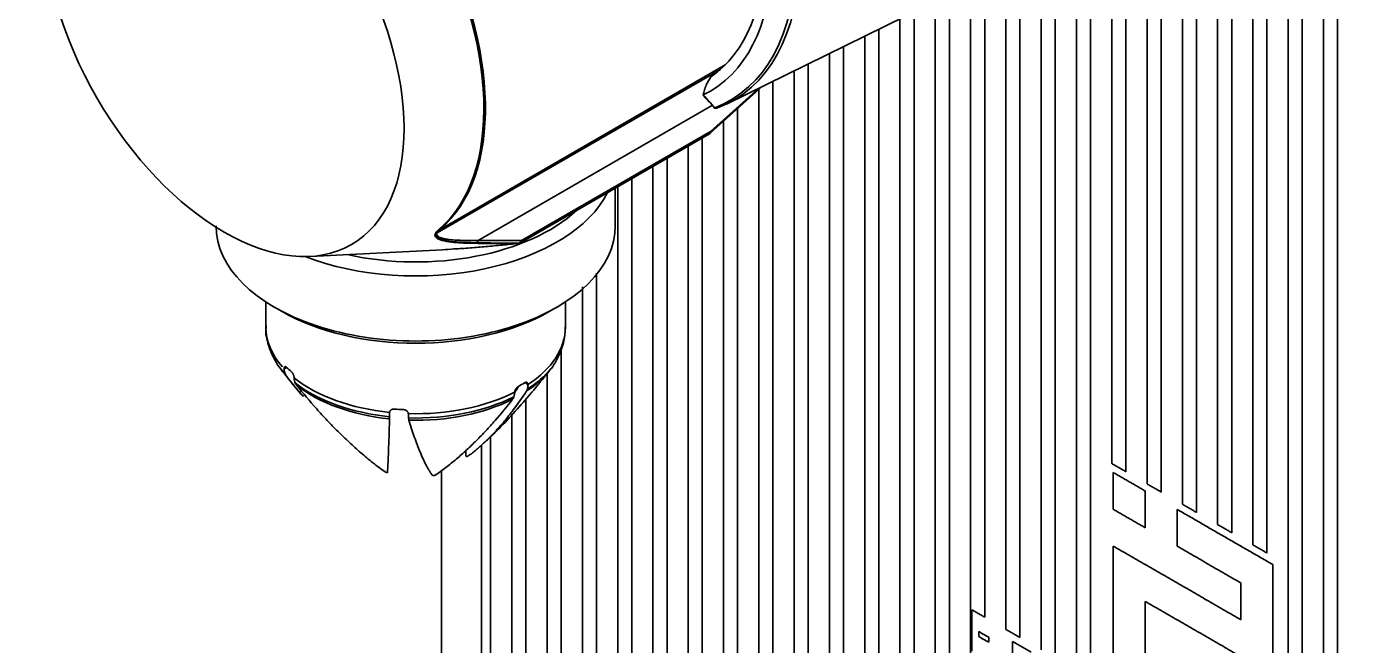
# Model space of a CAD drawing. Header units: millimetres. Extents: x 101 to 1819, y 134 to 1482.
# Drawn here: x 1205.4 to 1338.7, y 342.7 to 404.8 of the extents above; entities that cross this region are included whole.
import ezdxf

# ---------------------------------------------------------------- set-up
doc = ezdxf.new("R2010")
doc.units = ezdxf.units.MM
doc.layers.add('1', color=7, linetype='Continuous', lineweight=18)

msp = doc.modelspace()

# ---------------------------------------------------------------- linework, layer by layer
at = {"layer": '1', "color": 0, "linetype": 'Continuous', "lineweight": 35}
for p, q in [((1275.63, 397.02), (1338.67, 428.06)), ((1335.37, 426.44), (1335.37, 325.93)), ((1336.78, 427.13), (1336.78, 325.12)), ((1333.25, 425.39), (1333.25, 327.16)), ((1331.83, 424.69), (1331.83, 327.97)), ((1328.3, 422.95), (1328.3, 352.78)), ((1329.71, 423.65), (1329.71, 351.96)), ((1324.76, 421.21), (1324.76, 354.82)), ((1326.18, 421.91), (1326.18, 354)), ((1322.64, 420.17), (1322.64, 356.04)), ((1319.11, 418.43), (1319.11, 358.08)), ((1321.23, 419.47), (1321.23, 356.86)), ((1317.69, 417.73), (1317.69, 358.9)), ((1314.16, 415.99), (1314.16, 360.94)), ((1315.57, 416.69), (1315.57, 360.12)), ((1312.03, 414.95), (1312.03, 339.4)), ((1308.5, 413.2), (1308.5, 341.45)), ((1310.62, 414.25), (1310.62, 340.22)), ((1307.09, 412.51), (1307.09, 342.26)), ((1303.55, 410.77), (1303.55, 344.3)), ((1304.96, 411.46), (1304.96, 343.49)), ((1300.01, 409.03), (1300.01, 257.51)), ((1301.43, 409.72), (1301.43, 345.53)), ((1297.89, 407.98), (1297.89, 260.1)), ((1296.48, 407.28), (1296.48, 261.79)), ((1292.94, 405.55), (1292.94, 265.92)), ((1294.36, 406.24), (1294.36, 264.29)), ((1289.41, 403.8), (1289.41, 269.83)), ((1290.82, 404.5), (1290.82, 268.29)), ((1287.29, 402.76), (1287.29, 272.06)), ((1283.75, 401.02), (1283.75, 275.58)), ((1285.87, 402.06), (1285.87, 273.5)), ((1274.96, 400.46), (1246.57, 384.08)), ((1246.86, 384.42), (1275.44, 400.92)), ((1282.34, 400.32), (1282.34, 276.92)), ((1273.94, 394.07), (1279.18, 398.77)), ((1273.96, 394.23), (1278.81, 398.58)), ((1278.8, 398.43), (1278.8, 280.09)), ((1280.22, 399.28), (1280.22, 278.85)), ((1274.16, 396.86), (1250.68, 383.3)), ((1276.68, 396.52), (1276.68, 281.88)), ((1275.27, 395.25), (1275.27, 283.03)), ((1254.91, 383.07), (1273.86, 394.01)), ((1255.02, 383.3), (1273.96, 394.23)), ((1273.14, 393.59), (1273.14, 284.67)), ((1271.73, 392.78), (1271.73, 285.73)), ((1268.19, 390.74), (1268.19, 288.21)), ((1269.61, 391.55), (1269.61, 287.24)), ((1266.07, 389.51), (1266.07, 289.59)), ((1264.42, 384.77), (1264.42, 388.56)), ((1264.66, 388.7), (1264.66, 290.46)), ((1233.86, 381.7), (1247.11, 382.38)), ((1254.72, 383), (1254.72, 383.01)), ((1262.54, 380.01), (1262.54, 291.71)), ((1261.12, 378.67), (1261.12, 292.48)), ((1229.42, 377.14), (1229.42, 374.59)), ((1259.42, 374.59), (1259.42, 377.14)), ((1230.28, 376.61), (1230.99, 376.2)), ((1257.86, 376.2), (1258.56, 376.61)), ((1259, 372.46), (1259, 293.59)), ((1231.52, 370.56), (1231.24, 370.43)), ((1255.68, 368.84), (1255.39, 369.06)), ((1257.59, 369.98), (1257.59, 294.28)), ((1255.47, 367.42), (1255.47, 295.26)), ((1254.05, 365.87), (1254.05, 295.86)), ((1251.01, 294.06), (1251.01, 362.77)), ((1251.93, 363.66), (1251.93, 296.7)), ((1249.45, 361.71), (1249.45, 362.24)), ((1249.45, 361.71), (1249.58, 361.62)), ((1247.01, 360.23), (1247.01, 241.02)), ((1314.3, 360.04), (1314.3, 356.35)), ((1317.5, 358.19), (1317.5, 354.5)), ((1320.7, 356.34), (1320.7, 352.65)), ((1330.3, 350.8), (1330.3, 339.72)), ((1327.1, 348.96), (1327.1, 345.27)), ((1317.51, 347.11), (1317.51, 339.72)), ((1300.15, 346.27), (1300.15, 342.13)), ((1300.85, 344.08), (1300.85, 343.58)), ((1301.83, 343.51), (1301.83, 343.01)), ((1304.23, 343.1), (1304.23, 340.59))]:
    msp.add_line(p, q, dxfattribs=at)
for centre, start, end in [((1273.61, 394.44), 300, 311.9286), ((1254.66, 383.5), 276.0641, 300)]:
    msp.add_arc(centre, 0.5, start, end, dxfattribs=at)
for centre, major_axis, ratio, start_param, end_param in [((1259.96, 425.01), (15.97, -27.66), 0.57735, 6.190151, 7.914493), ((1260.2, 425.15), (-16.05, 27.8), 0.57735, 3.04597, 4.772926), ((1258.82, 424.36), (-15.07, 26.11), 0.57735, 3.099073, 4.699351), ((1258.87, 424.38), (-14.48, 25.09), 0.57735, 3.185518, 4.677999), ((1230.94, 408.26), (14.36, -24.88), 0.57735, 0.103689, 1.544804), ((1231, 408.3), (14.38, -24.91), 0.57735, 0.105151, 1.525529), ((1231.07, 408.34), (-14.38, 24.91), 0.57735, 3.245282, 4.649854), ((1274.42, 396.8), (-0.148, -0.136), 0.803187, 0.00516, 0.689541), ((1273.61, 394.44), (0.25, -0.433), 0.57735, 0.000001, 0.785398), ((1273.61, 394.44), (-0.334, 0.372), 0.401735, 3.141599, 3.823742), ((1244.42, 391.3), (-20, 0), 0.57735, 0.984202, 2.860911), ((1244.42, 392.12), (-19, 0), 0.57735, 1.201168, 2.584549), ((1244.42, 384.77), (-20, 0), 0.57735, 0, 3.141593), ((1246.59, 384.84), (0.323, -0.382), 0.812111, 5.757335, 6.137842), ((1250.33, 383.51), (0.007, 0.5), 0.777198, 3.352638, 4.303373), ((1254.66, 383.5), (0.005, -0.5), 0.772753, 0.140717, 1.1424), ((1254.66, 383.5), (-0.25, 0.433), 0.57735, 3.141594, 3.926991), ((1244.42, 383.96), (-19, 0), 0.57735, 0.785398, 2.356194), ((1244.42, 374.59), (-15, 0), 0.57735, 0.000012, 0.474109), ((1244.42, 374.16), (-15, 0), 0.57735, 6.22714, 6.257984), ((1244.42, 374.59), (-15, 0), 0.57735, 2.419137, 3.141581), ((1244.42, 374.16), (-15, 0), 0.57735, 0.43959, 0.513517), ((1244.42, 374.97), (-15, 0), 0.57735, 0.531855, 0.590142), ((1244.42, 374.16), (-15, 0), 0.57735, 2.412461, 2.701996), ((1244.42, 373.78), (14.73, 0), 0.57735, 3.562018, 3.635925), ((1244.42, 374.59), (-15, 0), 0.57735, 0.623941, 1.395655), ((1244.42, 373.78), (14.73, 0), 0.57735, 5.564453, 5.860964), ((1244.42, 374.16), (-15, 0), 0.57735, 0.636355, 1.395436), ((1244.42, 373.78), (14.73, 0), 0.57735, 3.769257, 4.533523), ((1244.42, 374.59), (-15, 0), 0.57735, 1.521539, 2.293252), ((1244.42, 374.97), (-15, 0), 0.57735, 2.327051, 2.385338), ((1244.42, 374.97), (-15, 0), 0.57735, 1.429453, 1.48774), ((1244.42, 374.16), (-15, 0), 0.57735, 1.523145, 2.285848), ((1244.42, 373.78), (14.73, 0), 0.57735, 4.666855, 5.431121), ((1244.42, 362.73), (5.5, 0), 0.57735, 4.130873, 4.171908), ((1244.42, 362.73), (5.5, 0), 0.57735, 5.028471, 5.069506)]:
    msp.add_ellipse(centre, major_axis=major_axis, ratio=ratio, start_param=start_param, end_param=end_param, dxfattribs=at)
msp.add_ellipse((1225.23, 404.97), major_axis=(12.75, -22.08), ratio=0.57735, dxfattribs=at)
for points, knots in [([(1273.21, 397.9), (1273.25, 398.07), (1273.3, 398.24), (1273.4, 398.56), (1273.52, 398.87), (1273.73, 399.3), (1273.89, 399.56), (1273.97, 399.69)], [0, 0, 0, 0, 0.489732, 0.489732, 0.979464, 1.469196, 1.958928, 1.958928, 1.958928, 1.958928]), ([(1273.21, 397.9), (1273.22, 397.87), (1273.23, 397.85), (1273.26, 397.81), (1273.28, 397.78), (1273.33, 397.72), (1273.37, 397.68), (1273.44, 397.59), (1273.48, 397.55), (1273.56, 397.47), (1273.61, 397.43), (1273.71, 397.34), (1273.77, 397.29), (1273.83, 397.24)], [0, 0, 0, 0, 0.0863677, 0.0863677, 0.1727354, 0.1727354, 0.3454708, 0.3454708, 0.5182062, 0.5182062, 0.6909417, 0.6909417, 0.9066449, 0.9066449, 0.9066449, 0.9066449]), ([(1273.21, 397.9), (1273.21, 397.9), (1273.22, 397.9), (1273.23, 397.9), (1273.24, 397.9), (1273.24, 397.9)], [0, 0, 0, 0, 0.01767358, 0.01767358, 0.03534716, 0.03534716, 0.03534716, 0.03534716]), ([(1274.27, 396.67), (1274.29, 396.64), (1274.34, 396.6), (1274.45, 396.56), (1274.57, 396.56), (1274.63, 396.59), (1274.65, 396.6)], [0, 0, 0, 0, 0.0910685, 0.21389, 0.3415788, 0.4190583, 0.4190583, 0.4190583, 0.4190583]), ([(1274.37, 396.62), (1274.38, 396.61), (1274.39, 396.6), (1274.41, 396.59), (1274.43, 396.58), (1274.46, 396.58), (1274.48, 396.57), (1274.49, 396.57), (1274.53, 396.56), (1274.55, 396.57), (1274.59, 396.57), (1274.6, 396.58), (1274.62, 396.58), (1274.63, 396.59), (1274.65, 396.6)], [0, 0, 0, 0, 0.0364715, 0.0364715, 0.072943, 0.1094146, 0.1094146, 0.1458861, 0.1458861, 0.2188291, 0.2188291, 0.2553007, 0.2553007, 0.2917722, 0.2917722, 0.2917722, 0.2917722]), ([(1250.4, 383.02), (1250.12, 383.02), (1249.84, 383.03), (1249.43, 383.04), (1249.29, 383.05), (1249.03, 383.06), (1248.9, 383.07), (1248.64, 383.09), (1248.52, 383.1), (1248.28, 383.12), (1248.16, 383.13), (1247.92, 383.16), (1247.81, 383.17), (1247.65, 383.2), (1247.59, 383.2), (1247.49, 383.22), (1247.43, 383.23), (1247.28, 383.26), (1247.18, 383.28), (1247, 383.33), (1246.92, 383.36), (1246.8, 383.4), (1246.76, 383.42), (1246.71, 383.44), (1246.69, 383.45), (1246.65, 383.46), (1246.64, 383.47), (1246.56, 383.52), (1246.5, 383.56), (1246.44, 383.62), (1246.42, 383.64), (1246.39, 383.69), (1246.38, 383.72), (1246.36, 383.76), (1246.36, 383.78), (1246.35, 383.8), (1246.35, 383.81), (1246.35, 383.82), (1246.35, 383.85), (1246.36, 383.89), (1246.37, 383.95), (1246.38, 383.98), (1246.42, 384.05), (1246.44, 384.09), (1246.48, 384.14), (1246.49, 384.15), (1246.5, 384.17), (1246.53, 384.2), (1246.59, 384.27), (1246.66, 384.33), (1246.71, 384.37)], [0, 0, 0, 0, 0.620762, 0.620762, 0.931143, 0.931143, 1.241524, 1.241524, 1.551904, 1.551904, 1.862285, 1.862285, 2.172666, 2.172666, 2.327857, 2.327857, 2.483047, 2.483047, 2.793428, 2.793428, 3.103809, 3.103809, 3.258999, 3.258999, 3.336595, 3.336595, 3.41419, 3.41419, 3.724571, 3.724571, 3.879761, 3.879761, 4.034952, 4.034952, 4.112547, 4.151344, 4.151344, 4.190142, 4.190142, 4.345332, 4.345332, 4.500523, 4.500523, 4.655713, 4.655713, 4.694511, 4.694511, 4.733309, 4.810904, 4.966094, 4.966094, 4.966094, 4.966094]), ([(1250.52, 383.07), (1250.01, 383.08), (1249.51, 383.1), (1248.68, 383.14), (1248.33, 383.17), (1247.69, 383.25), (1247.38, 383.3), (1247, 383.41), (1246.89, 383.45), (1246.69, 383.55), (1246.61, 383.6), (1246.49, 383.72), (1246.46, 383.8), (1246.46, 383.96), (1246.5, 384.06), (1246.64, 384.24), (1246.72, 384.32), (1246.82, 384.4)], [0, 0, 0, 0, 1.113416, 1.113416, 1.998886, 1.998886, 2.884356, 2.884356, 3.327091, 3.327091, 3.769827, 3.769827, 4.212562, 4.212562, 4.655297, 4.655297, 4.944892, 4.944892, 4.944892, 4.944892]), ([(1246.86, 384.42), (1246.81, 384.38), (1246.77, 384.34), (1246.71, 384.28), (1246.7, 384.26), (1246.66, 384.22), (1246.65, 384.2), (1246.61, 384.15), (1246.59, 384.11), (1246.56, 384.05), (1246.55, 384.02), (1246.55, 383.97), (1246.54, 383.96), (1246.55, 383.93), (1246.55, 383.92), (1246.55, 383.88), (1246.56, 383.85), (1246.59, 383.8), (1246.6, 383.78), (1246.64, 383.74), (1246.66, 383.72), (1246.74, 383.67), (1246.8, 383.63), (1246.89, 383.6), (1246.9, 383.59), (1246.94, 383.58), (1247, 383.56), (1247.06, 383.54), (1247.18, 383.5), (1247.27, 383.48), (1247.41, 383.45), (1247.46, 383.45), (1247.56, 383.43), (1247.61, 383.42), (1247.77, 383.4), (1247.88, 383.39), (1248.1, 383.37), (1248.21, 383.36), (1248.57, 383.33), (1248.81, 383.32), (1249.19, 383.31), (1249.32, 383.31), (1249.58, 383.3), (1249.72, 383.3), (1250.12, 383.3), (1250.4, 383.3), (1250.68, 383.3)], [0, 0, 0, 0, 0.15404, 0.15404, 0.23106, 0.23106, 0.30808, 0.30808, 0.46212, 0.46212, 0.61616, 0.61616, 0.69318, 0.69318, 0.7702, 0.7702, 0.92424, 0.92424, 1.07828, 1.07828, 1.23232, 1.23232, 1.5404, 1.5404, 1.61742, 1.61742, 1.69444, 1.84848, 1.84848, 2.15656, 2.15656, 2.3106, 2.3106, 2.46464, 2.46464, 2.77272, 2.77272, 3.0808, 3.0808, 3.69696, 3.69696, 4.00504, 4.00504, 4.31312, 4.31312, 4.929281, 4.929281, 4.929281, 4.929281]), ([(1247.11, 382.38), (1247.49, 382.4), (1247.87, 382.43), (1248.8, 382.48), (1249.34, 382.52), (1250.42, 382.6), (1250.96, 382.65), (1251.76, 382.72), (1252.03, 382.74), (1252.57, 382.79), (1252.84, 382.82), (1253.65, 382.89), (1254.19, 382.95), (1254.72, 383.01)], [0, 0, 0, 0, 1.155057, 1.155057, 2.777327, 2.777327, 4.399598, 4.399598, 5.210734, 5.210734, 6.021869, 6.021869, 7.64414, 7.64414, 7.64414, 7.64414]), ([(1254.72, 383.01), (1254, 383), (1253.28, 383), (1251.84, 383), (1251.12, 383.01), (1250.4, 383.02)], [0, 0, 0, 0, 2.160294, 2.160294, 4.320587, 4.320587, 4.320587, 4.320587]), ([(1254.83, 383.05), (1254.14, 383.04), (1253.46, 383.04), (1252.02, 383.05), (1251.27, 383.06), (1250.52, 383.07)], [0, 0, 0, 0, 2.046961, 2.046961, 4.313024, 4.313024, 4.313024, 4.313024]), ([(1250.68, 383.3), (1251.4, 383.29), (1252.12, 383.29), (1253.57, 383.29), (1254.29, 383.29), (1255.02, 383.3)], [0, 0, 0, 0, 2.167746, 2.167746, 4.335493, 4.335493, 4.335493, 4.335493]), ([(1229.43, 374.76), (1229.43, 374.75), (1229.33, 374.17), (1229.58, 373), (1230.18, 371.39), (1230.86, 370.43), (1231.25, 369.99)], [0, 0, 0, 0, 0.012722, 1.796776, 3.560177, 5.228828, 5.228828, 5.228828, 5.228828]), ([(1257.24, 369.64), (1257.41, 369.8), (1258.03, 370.4), (1258.75, 371.6), (1259.33, 373.14), (1259.41, 374.18), (1259.4, 374.66)], [0, 0, 0, 0, 0.645089, 2.431331, 4.152791, 5.628419, 5.628419, 5.628419, 5.628419]), ([(1231.49, 370.58), (1231.48, 370.6), (1231.46, 370.61), (1231.44, 370.63), (1231.43, 370.63), (1231.42, 370.64), (1231.41, 370.64), (1231.39, 370.65), (1231.37, 370.66), (1231.35, 370.66), (1231.35, 370.65), (1231.33, 370.65), (1231.33, 370.65), (1231.31, 370.64), (1231.3, 370.63), (1231.29, 370.62), (1231.28, 370.61), (1231.28, 370.6), (1231.27, 370.59), (1231.26, 370.57), (1231.26, 370.55), (1231.25, 370.52), (1231.25, 370.51), (1231.25, 370.48), (1231.25, 370.47), (1231.24, 370.46)], [0, 0, 0, 0, 0.05103, 0.05103, 0.0765449, 0.0765449, 0.1020599, 0.1020599, 0.1530899, 0.1530899, 0.1786048, 0.1786048, 0.2041198, 0.2041198, 0.2551498, 0.2551498, 0.2806647, 0.2806647, 0.3061797, 0.3061797, 0.3572097, 0.3572097, 0.3827246, 0.3827246, 0.4082396, 0.4082396, 0.4082396, 0.4082396]), ([(1231.24, 370.43), (1231.25, 370.36), (1231.25, 370.29), (1231.27, 370.17), (1231.28, 370.11), (1231.31, 370.02), (1231.32, 369.99), (1231.34, 369.95), (1231.34, 369.94), (1231.35, 369.91), (1231.36, 369.9), (1231.39, 369.83), (1231.42, 369.79), (1231.46, 369.74)], [0, 0, 0, 0, 0.1830325, 0.1830325, 0.3660651, 0.3660651, 0.4575814, 0.4575814, 0.5033395, 0.5033395, 0.5490976, 0.5490976, 0.7321302, 0.7321302, 0.7321302, 0.7321302]), ([(1233.15, 367.65), (1233.15, 367.65), (1233.15, 367.65), (1232.56, 368.33), (1232, 369.02), (1231.46, 369.74)], [0, 0, 0, 0, 0.000168, 0.000168, 2.688653, 2.688653, 2.688653, 2.688653]), ([(1232.25, 369.54), (1232.25, 369.56), (1232.24, 369.59), (1232.24, 369.63), (1232.23, 369.65), (1232.23, 369.68), (1232.22, 369.69), (1232.21, 369.74), (1232.2, 369.77), (1232.19, 369.81), (1232.18, 369.82), (1232.17, 369.85), (1232.16, 369.87), (1232.14, 369.91), (1232.13, 369.94), (1232.1, 369.98), (1232.1, 369.99), (1232.08, 370.02), (1232.07, 370.03), (1232.05, 370.06), (1232.03, 370.08), (1232, 370.11), (1231.99, 370.12), (1231.98, 370.14), (1231.97, 370.15), (1231.96, 370.16)], [0, 0, 0, 0, 0.0874863, 0.0874863, 0.1312294, 0.1312294, 0.1749725, 0.1749725, 0.2624588, 0.2624588, 0.3062019, 0.3062019, 0.349945, 0.349945, 0.4374313, 0.4374313, 0.4811744, 0.4811744, 0.5249175, 0.5249175, 0.6124038, 0.6124038, 0.6561469, 0.6561469, 0.6998901, 0.6998901, 0.6998901, 0.6998901]), ([(1232.5, 368.78), (1232.46, 368.83), (1232.39, 368.94), (1232.34, 369.05), (1232.31, 369.14), (1232.3, 369.17), (1232.29, 369.22), (1232.28, 369.24), (1232.27, 369.27), (1232.27, 369.29), (1232.26, 369.37), (1232.25, 369.44), (1232.25, 369.51)], [0, 0, 0, 0, 0.1949985, 0.3899971, 0.3899971, 0.4874964, 0.4874964, 0.536246, 0.536246, 0.5849956, 0.5849956, 0.7799942, 0.7799942, 0.7799942, 0.7799942]), ([(1251.27, 363.03), (1251.42, 363.16), (1252.68, 364.29), (1254.91, 366.69), (1256.89, 369.06), (1257.81, 370.24)], [0, 0, 0, 0, 0.632168, 5.453148, 9.741102, 9.741102, 9.741102, 9.741102]), ([(1255.68, 368.87), (1255.67, 368.89), (1255.67, 368.92), (1255.66, 368.95), (1255.66, 368.96), (1255.65, 368.98), (1255.65, 368.99), (1255.63, 369.01), (1255.62, 369.03), (1255.6, 369.05), (1255.6, 369.05), (1255.58, 369.06), (1255.58, 369.07), (1255.55, 369.08), (1255.54, 369.08), (1255.51, 369.09), (1255.5, 369.09), (1255.48, 369.08), (1255.47, 369.08), (1255.44, 369.08), (1255.42, 369.07), (1255.39, 369.06), (1255.38, 369.06), (1255.36, 369.04), (1255.34, 369.04), (1255.33, 369.03)], [0, 0, 0, 0, 0.0607804, 0.0607804, 0.0911707, 0.0911707, 0.1215609, 0.1215609, 0.1823413, 0.1823413, 0.2127315, 0.2127315, 0.2431218, 0.2431218, 0.3039022, 0.3039022, 0.3342924, 0.3342924, 0.3646826, 0.3646826, 0.4254631, 0.4254631, 0.4558533, 0.4558533, 0.4862435, 0.4862435, 0.4862435, 0.4862435]), ([(1232.5, 368.78), (1233.15, 367.97), (1233.81, 367.18), (1234.85, 366.02), (1235.2, 365.64), (1235.91, 364.88), (1236.27, 364.51), (1237.01, 363.78), (1237.38, 363.42), (1238.14, 362.71), (1238.53, 362.36), (1239.12, 361.85), (1239.32, 361.68), (1239.72, 361.35), (1239.92, 361.18), (1240.34, 360.86), (1240.54, 360.69), (1240.97, 360.38), (1241.18, 360.23), (1241.4, 360.07)], [0, 0, 0, 0, 3.123079, 3.123079, 4.684618, 4.684618, 6.246158, 6.246158, 7.807697, 7.807697, 9.369237, 9.369237, 10.150007, 10.150007, 10.930776, 10.930776, 11.711546, 11.711546, 12.492316, 12.492316, 12.492316, 12.492316]), ([(1255.51, 368.18), (1255.08, 367.52), (1254.63, 366.89), (1253.94, 365.98), (1253.71, 365.68), (1253.24, 365.1), (1252.99, 364.82), (1252.5, 364.26), (1252.26, 363.99), (1251.75, 363.47), (1251.49, 363.21), (1251.1, 362.84), (1250.96, 362.72), (1250.7, 362.48), (1250.56, 362.37), (1250.29, 362.14), (1250.15, 362.03), (1249.86, 361.82), (1249.72, 361.72), (1249.58, 361.62)], [0, 0, 0, 0, 2.223642, 2.223642, 3.335463, 3.335463, 4.447284, 4.447284, 5.559105, 5.559105, 6.670927, 6.670927, 7.226837, 7.226837, 7.782748, 7.782748, 8.338658, 8.338658, 8.894569, 8.894569, 8.894569, 8.894569]), ([(1254.34, 368.07), (1254.34, 368), (1254.33, 367.93), (1254.31, 367.81), (1254.3, 367.75), (1254.27, 367.66), (1254.26, 367.63), (1254.24, 367.59), (1254.24, 367.57), (1254.23, 367.55), (1254.22, 367.53), (1254.19, 367.47), (1254.16, 367.42), (1254.12, 367.38)], [0, 0, 0, 0, 0.1849497, 0.1849497, 0.3698994, 0.3698994, 0.4623742, 0.4623742, 0.5086117, 0.5086117, 0.5548491, 0.5548491, 0.7397988, 0.7397988, 0.7397988, 0.7397988]), ([(1254.72, 368.68), (1254.69, 368.66), (1254.67, 368.65), (1254.64, 368.62), (1254.62, 368.61), (1254.6, 368.59), (1254.59, 368.58), (1254.56, 368.55), (1254.54, 368.53), (1254.51, 368.5), (1254.5, 368.48), (1254.48, 368.46), (1254.47, 368.44), (1254.44, 368.41), (1254.43, 368.38), (1254.41, 368.34), (1254.4, 368.32), (1254.39, 368.29), (1254.38, 368.28), (1254.37, 368.24), (1254.36, 368.21), (1254.35, 368.17), (1254.35, 368.15), (1254.34, 368.13), (1254.34, 368.11), (1254.34, 368.1)], [0, 0, 0, 0, 0.0891992, 0.0891992, 0.1337988, 0.1337988, 0.1783983, 0.1783983, 0.2675975, 0.2675975, 0.3121971, 0.3121971, 0.3567967, 0.3567967, 0.4459958, 0.4459958, 0.4905954, 0.4905954, 0.535195, 0.535195, 0.6243942, 0.6243942, 0.6689938, 0.6689938, 0.7135933, 0.7135933, 0.7135933, 0.7135933]), ([(1255.51, 368.18), (1255.54, 368.22), (1255.58, 368.31), (1255.62, 368.41), (1255.64, 368.49), (1255.64, 368.52), (1255.65, 368.57), (1255.65, 368.58), (1255.66, 368.61), (1255.66, 368.63), (1255.67, 368.71), (1255.67, 368.77), (1255.68, 368.84)], [0, 0, 0, 0, 0.1733604, 0.3467207, 0.3467207, 0.4334009, 0.4334009, 0.476741, 0.476741, 0.5200811, 0.5200811, 0.6934414, 0.6934414, 0.6934414, 0.6934414]), ([(1242.31, 366.4), (1242.28, 366.4), (1242.25, 366.4), (1242.2, 366.4), (1242.19, 366.4), (1242.16, 366.39), (1242.14, 366.39), (1242.1, 366.38), (1242.07, 366.37), (1242.03, 366.36), (1242.02, 366.35), (1241.99, 366.34), (1241.98, 366.33), (1241.95, 366.31), (1241.92, 366.29), (1241.9, 366.26), (1241.89, 366.25), (1241.87, 366.23), (1241.86, 366.22), (1241.84, 366.19), (1241.83, 366.17), (1241.82, 366.13), (1241.82, 366.12), (1241.81, 366.09), (1241.81, 366.08), (1241.81, 366.07)], [0, 0, 0, 0, 0.0835038, 0.0835038, 0.1252557, 0.1252557, 0.1670075, 0.1670075, 0.2505113, 0.2505113, 0.2922632, 0.2922632, 0.3340151, 0.3340151, 0.4175188, 0.4175188, 0.4592707, 0.4592707, 0.5010226, 0.5010226, 0.5845264, 0.5845264, 0.6262783, 0.6262783, 0.6680301, 0.6680301, 0.6680301, 0.6680301]), ([(1246.35, 359.75), (1246.54, 359.88), (1246.72, 360), (1247.09, 360.27), (1247.27, 360.4), (1247.63, 360.68), (1247.81, 360.82), (1248.16, 361.1), (1248.34, 361.25), (1248.85, 361.69), (1249.19, 361.99), (1249.69, 362.45), (1249.86, 362.61), (1250.18, 362.92), (1250.34, 363.08), (1250.83, 363.56), (1251.14, 363.89), (1251.77, 364.56), (1252.07, 364.9), (1252.97, 365.93), (1253.56, 366.64), (1254.12, 367.38)], [0, 0, 0, 0, 0.683424, 0.683424, 1.366849, 1.366849, 2.050273, 2.050273, 2.733697, 2.733697, 4.100546, 4.100546, 4.78397, 4.78397, 5.467395, 5.467395, 6.834243, 6.834243, 8.201092, 8.201092, 10.934789, 10.934789, 10.934789, 10.934789]), ([(1241.59, 360), (1241.6, 360.07), (1241.6, 360.15), (1241.61, 360.31), (1241.62, 360.39), (1241.63, 360.56), (1241.63, 360.65), (1241.64, 360.83), (1241.65, 360.93), (1241.66, 361.22), (1241.67, 361.43), (1241.68, 361.75), (1241.69, 361.86), (1241.7, 362.08), (1241.7, 362.19), (1241.71, 362.54), (1241.72, 362.77), (1241.74, 363.26), (1241.75, 363.52), (1241.77, 364.29), (1241.79, 364.84), (1241.8, 365.41)], [0, 0, 0, 0, 0.337951, 0.337951, 0.675903, 0.675903, 1.013854, 1.013854, 1.351805, 1.351805, 2.027708, 2.027708, 2.36566, 2.36566, 2.703611, 2.703611, 3.379514, 3.379514, 4.055416, 4.055416, 5.407222, 5.407222, 5.407222, 5.407222]), ([(1241.81, 366.04), (1241.81, 365.97), (1241.81, 365.91), (1241.81, 365.78), (1241.81, 365.73), (1241.81, 365.65), (1241.81, 365.62), (1241.8, 365.58), (1241.8, 365.57), (1241.8, 365.55), (1241.8, 365.54), (1241.8, 365.48), (1241.8, 365.44), (1241.8, 365.41)], [0, 0, 0, 0, 0.1579276, 0.1579276, 0.3158551, 0.3158551, 0.3948189, 0.3948189, 0.4343008, 0.4343008, 0.4737827, 0.4737827, 0.6317102, 0.6317102, 0.6317102, 0.6317102]), ([(1243.68, 365.95), (1243.68, 365.97), (1243.68, 366), (1243.66, 366.03), (1243.66, 366.05), (1243.65, 366.07), (1243.64, 366.08), (1243.62, 366.12), (1243.6, 366.14), (1243.58, 366.17), (1243.57, 366.18), (1243.55, 366.2), (1243.53, 366.21), (1243.5, 366.24), (1243.47, 366.26), (1243.43, 366.28), (1243.42, 366.28), (1243.39, 366.3), (1243.38, 366.3), (1243.33, 366.32), (1243.3, 366.33), (1243.26, 366.34), (1243.24, 366.34), (1243.21, 366.34), (1243.19, 366.34), (1243.18, 366.34)], [0, 0, 0, 0, 0.0875448, 0.0875448, 0.1313171, 0.1313171, 0.1750895, 0.1750895, 0.2626343, 0.2626343, 0.3064067, 0.3064067, 0.350179, 0.350179, 0.4377238, 0.4377238, 0.4814962, 0.4814962, 0.5252685, 0.5252685, 0.6128133, 0.6128133, 0.6565857, 0.6565857, 0.7003581, 0.7003581, 0.7003581, 0.7003581]), ([(1243.75, 365.28), (1243.74, 365.32), (1243.72, 365.4), (1243.71, 365.49), (1243.7, 365.57), (1243.7, 365.6), (1243.69, 365.65), (1243.69, 365.66), (1243.69, 365.69), (1243.69, 365.71), (1243.69, 365.78), (1243.69, 365.85), (1243.69, 365.92)], [0, 0, 0, 0, 0.160423, 0.3208459, 0.3208459, 0.4010574, 0.4010574, 0.4411631, 0.4411631, 0.4812689, 0.4812689, 0.6416918, 0.6416918, 0.6416918, 0.6416918]), ([(1243.75, 365.28), (1243.92, 364.7), (1244.1, 364.14), (1244.38, 363.34), (1244.47, 363.08), (1244.66, 362.58), (1244.76, 362.34), (1244.96, 361.87), (1245.06, 361.64), (1245.26, 361.2), (1245.36, 360.98), (1245.52, 360.68), (1245.57, 360.58), (1245.68, 360.39), (1245.74, 360.3), (1245.85, 360.12), (1245.9, 360.03), (1246.02, 359.86), (1246.07, 359.78), (1246.13, 359.71)], [0, 0, 0, 0, 1.521206, 1.521206, 2.281809, 2.281809, 3.042412, 3.042412, 3.803015, 3.803015, 4.563618, 4.563618, 4.94392, 4.94392, 5.324221, 5.324221, 5.704523, 5.704523, 6.084824, 6.084824, 6.084824, 6.084824])]:
    msp.add_open_spline(points, degree=3, knots=knots, dxfattribs=at)
for points, degree in [([(1273.24, 397.9), (1273.61, 397.47), (1273.99, 397.04), (1274.37, 396.62)], 3), ([(1231.24, 370.46), (1231.24, 370.45), (1231.24, 370.44), (1231.24, 370.43)], 3), ([(1231.05, 370.28), (1232.05, 368.86), (1233.17, 367.67)], 2), ([(1232.25, 369.51), (1232.25, 369.52), (1232.25, 369.53), (1232.25, 369.54)], 3), ([(1254.34, 368.1), (1254.34, 368.09), (1254.34, 368.08), (1254.34, 368.07)], 3), ([(1254.7, 368.58), (1254.58, 368.41), (1254.47, 368.25), (1254.35, 368.08)], 3), ([(1255.68, 368.84), (1255.68, 368.85), (1255.68, 368.86), (1255.68, 368.87)], 3), ([(1241.81, 366.07), (1241.81, 366.06), (1241.81, 366.05), (1241.81, 366.04)], 3), ([(1243.69, 365.92), (1243.69, 365.93), (1243.68, 365.94), (1243.68, 365.95)], 3), ([(1314.16, 360.94), (1315.57, 360.12)], 1), ([(1317.5, 358.19), (1314.3, 360.04)], 1), ([(1317.69, 358.9), (1319.11, 358.08)], 1), ([(1314.3, 356.35), (1317.5, 354.5)], 1), ([(1330.3, 350.8), (1320.7, 356.34)], 1), ([(1322.64, 356.04), (1321.23, 356.86)], 1), ([(1324.76, 354.82), (1326.18, 354)], 1), ([(1314.3, 352.66), (1314.31, 341.57)], 1), ([(1327.1, 345.27), (1314.3, 352.66)], 1), ([(1320.7, 352.65), (1327.1, 348.96)], 1), ([(1328.3, 352.78), (1329.71, 351.96)], 1), ([(1317.51, 347.11), (1330.3, 339.72)], 1), ([(1300.15, 346.27), (1301.43, 345.53)], 1), ([(1300.85, 344.08), (1301.83, 343.51)], 1), ([(1304.96, 343.49), (1303.55, 344.3)], 1), ([(1301.83, 343.01), (1300.85, 343.58)], 1), ([(1304.23, 343.1), (1306.09, 342.02)], 1)]:
    msp.add_open_spline(points, degree=degree, dxfattribs=at)

doc.saveas('drawing.dxf')
